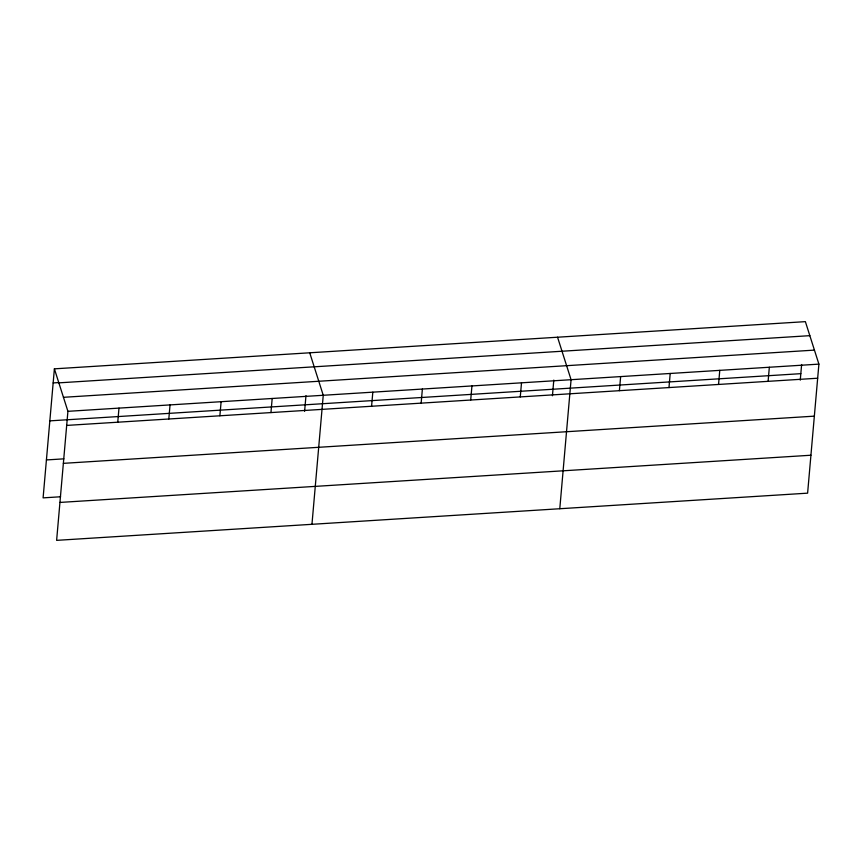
<?xml version="1.0" encoding="UTF-8"?>
<svg xmlns="http://www.w3.org/2000/svg" width="862" height="862" viewBox="0 0 862 862"><rect width="100%" height="100%" fill="white"/><g stroke="black" fill="none" stroke-linecap="round" stroke-linejoin="round"><path stroke-width="1.29" d="M54.392 368.839L67.915 411.325L56.623 540.355L807.608 493.161L818.9 364.13L805.377 321.645L54.392 368.839L43.1 497.87L60.566 496.771M117.749 422.208L118.978 408.114M168.812 418.997L170.04 404.914M219.875 415.786L221.114 401.703M270.948 412.586L272.176 398.492M304.598 411.325L305.978 395.658M311.958 524.312L323.25 395.281L309.727 352.795M371.576 406.261L372.815 392.167M421.141 403.147L422.38 389.053M470.706 400.022L471.945 385.939M520.271 396.908L521.51 382.825M552.434 395.755L553.803 380.088M559.783 508.731L571.075 379.711L557.552 337.214M619.401 390.68L620.64 376.586M668.977 387.566L670.205 373.472M718.542 384.452L719.77 370.358M768.107 381.338L769.335 367.244M800.259 380.174L801.628 364.507M53.153 382.933L58.53 382.588M58.853 382.857L809.838 335.663M63.454 397.307L814.439 350.112M67.915 411.325L818.9 364.13M49.834 420.861L800.83 373.666M66.676 425.419L817.672 378.224M46.419 459.942L63.885 458.843M63.357 463.347L814.353 416.152M59.941 502.427L810.926 455.233"/></g></svg>
